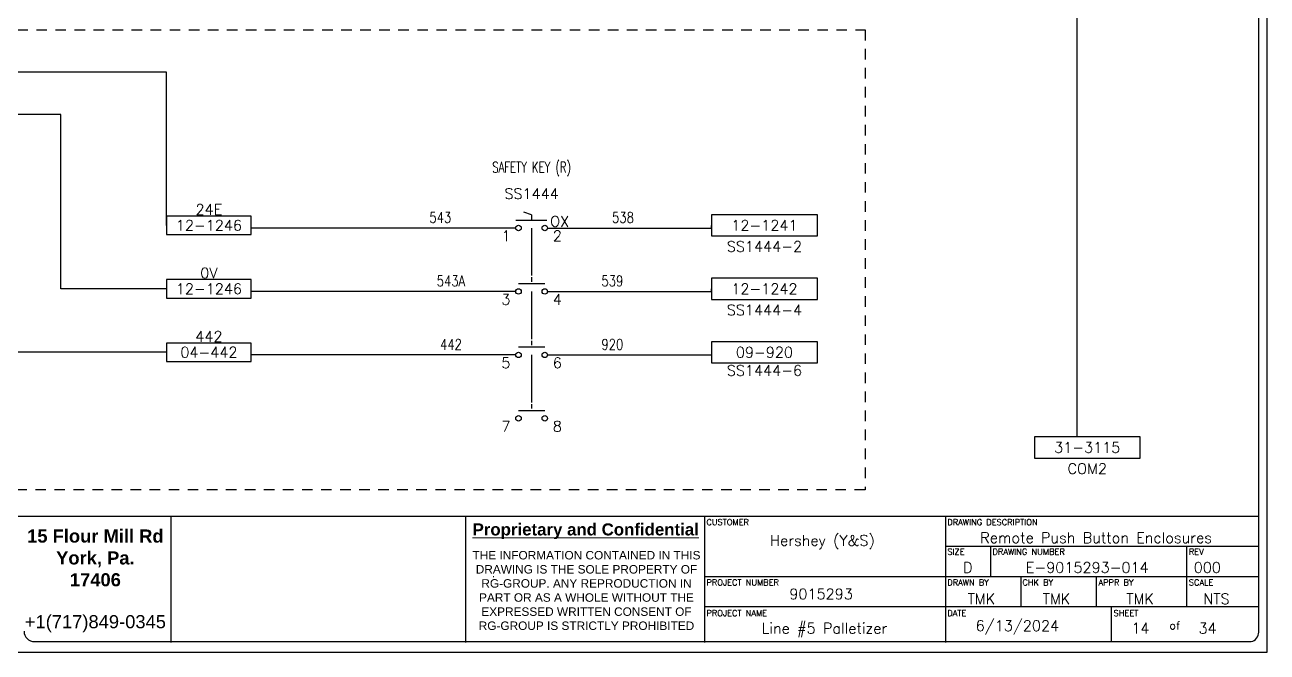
# Model space of a CAD drawing. Header units: inches. Extents: x 0 to 34.2, y 0 to 22.
# Drawn here: x 19.58 to 34.25, y -0.04 to 7.37 of the extents above; entities that cross this region are included whole.
import ezdxf
from ezdxf.enums import TextEntityAlignment as Align

# ---------------------------------------------------------------- set-up
doc = ezdxf.new("R2010")
doc.units = ezdxf.units.IN
doc.header["$MEASUREMENT"] = 0
doc.linetypes.add('HIDDEN2', pattern=[0.1875, 0.125, -0.0625])
for name, color, linetype in [('BLU_18AWG', 5, 'Continuous'), ('BLU_WHT_12AWG', 4, 'Continuous'), ('BLU_WHT_18AWG', 4, 'Continuous'), ('DESC', 150, 'Continuous'), ('LINK', 9, 'Continuous'), ('LOCBOX', 3, 'HIDDEN2'), ('MISC', 7, 'Continuous'), ('SYMS', 7, 'Continuous'), ('TAGS', 1, 'Continuous'), ('TB_LABELS', 1, 'Continuous'), ('TERMS', 3, 'Continuous'), ('WIRENO', 3, 'Continuous'), ('WIRES', 7, 'Continuous'), ('XREF', 7, 'Continuous')]:
    doc.layers.add(name, color=color, linetype=linetype)
doc.styles.add('Annotative', font='arial.ttf')
doc.styles.add('Fields', font='simplex.shx', dxfattribs={"height": 0.185})
doc.styles.get("Standard").update_dxf_attribs({"font": 'arial.ttf'})
doc.styles.add('WD', font='romans.shx', dxfattribs={"height": 0.185})

# ---------------------------------------------------------------- blocks, each defined once
blk = doc.blocks.new('RG_Master_Ver_4_2_2')
at = {"color": 3}
for p, q in [((34.15, 0.194), (34.15, 21.734)), ((10.12, 1.563), (34.15, 1.563)), ((21.3, 1.563), (21.3, 0.072)), ((24.781, 1.562), (24.781, 0.072)), ((27.605, 1.563), (27.605, 0.072)), ((30.451, 1.563), (30.451, 0.072)), ((30.451, 1.207), (34.15, 1.207)), ((30.984, 1.207), (30.984, 0.852)), ((33.297, 1.207), (33.297, 0.852)), ((25.107, 0.852), (25.117, 0.852)), ((27.605, 0.852), (34.15, 0.852)), ((27.959, 0.852), (27.961, 0.852)), ((31.34, 0.852), (31.34, 0.496)), ((32.229, 0.852), (32.229, 0.496)), ((33.297, 0.852), (33.297, 0.496)), ((27.605, 0.496), (34.15, 0.496)), ((32.407, 0.496), (32.407, 0.085)), ((19.689, 0.081), (34.062, 0.081))]:
    blk.add_line(p, q, dxfattribs=at)
blk.add_lwpolyline([(0, -0.044), (34.25, -0.044), (34.25, 21.956), (0, 21.956)], close=True, dxfattribs=at)
for centre, radius, start, end in [((19.689, 0.203), 0.122, 180, 270), ((34.035, 0.192), 0.115, 283.6956, 0.7965)]:
    blk.add_arc(centre, radius, start, end, dxfattribs=at)
at = {"color": 3, "linetype": 'Continuous', "lineweight": 20, "insert": (26.201, 1.478), "char_height": 0.14228, "width": 2.80179, "attachment_point": 2, "style": 'Annotative'}
blk.add_mtext('{\\fArial|b1|i0|c0|p34;\\LProprietary and Confidential}', dxfattribs=at)
at = {"color": 3, "insert": (20.409, 1.406), "char_height": 0.14228, "attachment_point": 2}
blk.add_mtext_dynamic_manual_height_columns('{\\fArial|b1|i0|c0|p34;\\H1.08937x;15 Flour Mill Rd\\PYork, Pa. \\P17406}\\P\\P{\\H1.08937x;+1(717)849-0345}', width=1.73509, gutter_width=0.69, heights=[0], dxfattribs=at)
at = {"color": 3, "insert": (26.21, 1.152), "char_height": 0.1, "width": 2.78538, "attachment_point": 2, "style": 'Annotative'}
blk.add_mtext('THE INFORMATION CONTAINED IN THIS DRAWING IS THE SOLE PROPERTY OF RG-GROUP. ANY REPRODUCTION IN PART OR AS A WHOLE WITHOUT THE EXPRESSED WRITTEN CONSENT OF RG-GROUP IS STRICTLY PROHIBITED', dxfattribs=at)
at = {"insert": (30.807, 0.331), "char_height": 0.125, "attachment_point": 1, "style": 'Fields'}
blk.add_mtext('6/13/2024', dxfattribs=at)
at = {"style": 'Fields'}
for tag, p in [('DESCRIPTION_3', (13.116, 1.307)), ('DRN_3', (15.472, 1.307)), ('CHK_3', (16.529, 1.307)), ('APP_3', (17.552, 1.307)), ('DATE_3', (18.829, 1.307)), ('CUSTOMER', (28.997, 1.214)), ('DRAWING_DESC', (32.229, 1.246)), ('DESCRIPTION_2', (13.116, 0.951)), ('DRN_2', (15.472, 0.951)), ('CHK_2', (16.529, 0.951)), ('APP_2', (17.552, 0.951)), ('DATE_2', (18.829, 0.951)), ('DRAWING_#', (32.125, 0.894)), ('SIZE', (30.715, 0.894)), ('REV', (33.543, 0.894)), ('DESCRIPTION_1', (13.116, 0.596)), ('DRN_1', (15.472, 0.596)), ('CHK_1', (16.529, 0.596)), ('APP_1', (17.552, 0.596)), ('DATE_1', (18.829, 0.596)), ('PROJECT_#', (28.981, 0.581)), ('DRN_BY', (30.875, 0.524)), ('CHK_BY', (31.762, 0.524)), ('APP_BY', (32.75, 0.524)), ('SCALE', (33.652, 0.524)), ('PROJECT_NAME', (29.021, 0.176)), ('SHEETNUM', (32.753, 0.176)), ('TTL_SHTS', (33.547, 0.176))]:
    blk.add_attdef(tag, text='', height=0.125, dxfattribs=at).set_placement(p, align=Align.CENTER)
at = {"style": 'Fields', "flags": 9}
blk.add_attdef('WD_TB', (9.953, 0.194), '', height=0.0638, dxfattribs=at)
at = {"layer": 'TB_LABELS', "style": 'WD'}
for s, height, p in [('CUSTOMER', 0.0711, (27.627, 1.528)), ('DRAWING DESCRIPTION', 0.07114, (30.472, 1.528)), ('SIZE', 0.0711, (30.472, 1.179)), ('DRAWING NUMBER', 0.07114, (31.006, 1.179)), ('REV', 0.0711, (33.325, 1.179)), ('PROJECT NUMBER', 0.07114, (27.627, 0.816)), ('DRAWN BY', 0.0711, (30.472, 0.816)), ('CHK BY', 0.0711, (31.359, 0.816)), ('APPR BY', 0.0711, (32.258, 0.816)), ('SCALE', 0.0711, (33.325, 0.816)), ('PROJECT NAME', 0.07114, (27.627, 0.453)), ('DATE', 0.0711, (30.472, 0.453)), ('SHEET', 0.0711, (32.436, 0.453)), ('of', 0.0925, (33.098, 0.318))]:
    blk.add_text(s, height=height, dxfattribs=at).set_placement(p, align=Align.TOP_LEFT)
blk = doc.blocks.new('HSS112')
for p, q in [((0, 0.156), (-0.094, 0.188)), ((0, 0.156), (0, 0.094)), ((-0.185, 0.094), (0.18, 0.094))]:
    blk.add_line(p, q)
for centre in [(-0.155, 0), (0.155, 0)]:
    blk.add_circle(centre, 0.0322)
at = {"style": 'WD', "width": 0.7}
for tag, p in [('INST', (0, 0.982)), ('LOC', (0, 0.812)), ('DESC1', (0, 0.656)), ('DESC2', (0, 0.5)), ('XREF', (0, -0.219))]:
    blk.add_attdef(tag, text='', height=0.125, dxfattribs=at).set_placement(p, align=Align.CENTER)
at = {"style": 'WD'}
blk.add_attdef('TAG1', text='', height=0.125, dxfattribs=at).set_placement((0, 0.344), align=Align.CENTER)
at = {"style": 'WD', "width": 0.7}
blk.add_attdef('POS1', text='', height=0.125, dxfattribs=at).set_placement((-0.125, 0.188), align=Align.RIGHT)
blk.add_attdef('POS2', (0.125, 0.188), '', height=0.125, dxfattribs=at)
at = {"style": 'WD'}
for tag, p, height in [('X2LINK', (0, 0.219), 0.01), ('X8LINK', (0, 0), 0.01), ('STATE', (0.219, 0.016), 0.125)]:
    blk.add_attdef(tag, p, '', height=height, dxfattribs=at)
for tag, p, height, flags in [('FAMILY', (0.205, 0.152), 0.01, 9), ('X4TERM01', (-0.188, 0), 0.0125, 1), ('X1TERM02', (0.188, 0), 0.0125, 1), ('CONTACT', (0.205, 0.136), 0.01, 1)]:
    blk.add_attdef(tag, p, '', height=height, dxfattribs=dict(at, flags=flags))
at = {"linetype": 'Continuous', "style": 'WD', "flags": 9}
for tag, p in [('ASSYCODE', (0.25, 0.094)), ('MFG', (0.23, 0.108)), ('CAT', (0.232, 0.121))]:
    blk.add_attdef(tag, text='', height=0.01, dxfattribs=at).set_placement(p, align=Align.CENTER)
at = {"linetype": 'Continuous', "style": 'WD', "flags": 8}
blk.add_attdef('TERM01', text='', height=0.125, dxfattribs=at).set_placement((-0.25, -0.031), align=Align.TOP_RIGHT)
blk.add_attdef('TERM02', text='', height=0.125, dxfattribs=at).set_placement((0.25, -0.031), align=Align.TOP_LEFT)
blk = doc.blocks.new('HSS21')
for p, q in [((0, 0.168), (0, 0.115)), ((-0.156, 0.094), (0.156, 0.094))]:
    blk.add_line(p, q)
for centre in [(-0.155, 0), (0.155, 0)]:
    blk.add_circle(centre, 0.0322)
at = {"style": 'WD', "width": 0.7}
for tag, p in [('INST', (0, 0.826)), ('LOC', (0, 0.656)), ('DESC1', (0, 0.5)), ('DESC2', (0, 0.344)), ('XREF', (0, -0.219))]:
    blk.add_attdef(tag, text='', height=0.125, dxfattribs=at).set_placement(p, align=Align.CENTER)
at = {"style": 'WD'}
blk.add_attdef('TAG2', text='', height=0.125, dxfattribs=at).set_placement((0, 0.188), align=Align.CENTER)
for tag, p in [('X2LINK', (0, 0.188)), ('X8LINK', (0, 0))]:
    blk.add_attdef(tag, p, '', height=0.01, dxfattribs=at)
for tag, p, height, flags in [('X4TERM01', (-0.188, 0), 0.0125, 1), ('FAMILY', (0.056, 0.127), 0.01, 9), ('CONTACT', (0.056, 0.111), 0.01, 9), ('X1TERM02', (0.188, 0), 0.0125, 1)]:
    blk.add_attdef(tag, p, '', height=height, dxfattribs=dict(at, flags=flags))
at = {"style": 'WD', "width": 0.8}
blk.add_attdef('STATE', (0.219, 0.016), '', height=0.125, dxfattribs=at)
at = {"linetype": 'Continuous', "style": 'WD', "flags": 8}
blk.add_attdef('TERM01', text='', height=0.125, dxfattribs=at).set_placement((-0.25, -0.031), align=Align.TOP_RIGHT)
blk.add_attdef('TERM02', text='', height=0.125, dxfattribs=at).set_placement((0.25, -0.031), align=Align.TOP_LEFT)
blk = doc.blocks.new('WD_WNH')
at = {"linetype": 'Continuous', "style": 'WD', "width": 0.8}
blk.add_attdef('WIRENO', text='', height=0.125, dxfattribs=at).set_placement((0, 0.062), align=Align.CENTER)
at = {"style": 'WD', "flags": 1}
for tag, p in [('W01USER', (0, 0.078)), ('W02USER', (0, 0.07)), ('W03USER', (0, 0.062)), ('W04USER', (0, 0.055)), ('W05USER', (0, 0.047)), ('W06USER', (0, 0.039)), ('W07USER', (0, 0.031)), ('W08USER', (0, 0.023)), ('W09USER', (0, 0.016)), ('W10USER', (0, 0.008))]:
    blk.add_attdef(tag, text='', height=0.005, dxfattribs=at).set_placement(p, align=Align.CENTER)
blk = doc.blocks.new('HA2S1_REF1')
for p, q in [((0, 0.25), (0, 0)), ((1.25, 0.25), (0, 0.25)), ((1.25, 0), (1.25, 0.25)), ((0, 0), (1.25, 0))]:
    blk.add_line(p, q)
at = {"style": 'WD', "flags": 1}
blk.add_attdef('SIGCODE', (0.312, 0.282), '', height=0.125, dxfattribs=at)
at = {"style": 'WD'}
for tag, p in [('XREF', (0.625, 0.062)), ('DESC1', (0.625, -0.153))]:
    blk.add_attdef(tag, text='', height=0.125, dxfattribs=at).set_placement(p, align=Align.CENTER)
blk = doc.blocks.new('HA2D1_REF1')
for p, q in [((-0.0625, 0.109375), (-0.0625, -0.109375)), ((0.9375, 0.109375), (-0.0625, 0.109375)), ((0.9375, -0.109375), (0.9375, 0.109375)), ((-0.0625, -0.109375), (0.9375, -0.109375))]:
    blk.add_line(p, q)
at = {"style": 'WD', "flags": 1}
blk.add_attdef('SIGCODE', (0, 0.3125), '', height=0.125, dxfattribs=at)
at = {"style": 'WD'}
for tag, p in [('DESC1', (0.4375, 0.125)), ('XREF', (0.4375, -0.0625))]:
    blk.add_attdef(tag, text='', height=0.125, dxfattribs=at).set_placement(p, align=Align.CENTER)
blk = doc.blocks.new('HA2S1_REF_1')
for p, q in [((0, 0.25), (0, 0)), ((1.25, 0.25), (0, 0.25)), ((1.25, 0), (1.25, 0.25)), ((0, 0), (1.25, 0))]:
    blk.add_line(p, q)
at = {"style": 'WD', "flags": 1}
blk.add_attdef('SIGCODE', text='', height=0.125, dxfattribs=at).set_placement((0.625, 0.3125), align=Align.CENTER)
at = {"style": 'WD'}
for tag, p in [('XREF', (0.625, 0.0625)), ('DESC1', (0.625, -0.1875))]:
    blk.add_attdef(tag, text='', height=0.125, dxfattribs=at).set_placement(p, align=Align.CENTER)

msp = doc.modelspace()

# ---------------------------------------------------------------- linework, layer by layer
at = {"layer": 'BLU_18AWG'}
for p, q in [((21.25, 6.812), (4.688, 6.812)), ((21.25, 5), (21.25, 6.812)), ((25.375, 4.969), (22.25, 4.969)), ((25.75, 4.969), (27.688, 4.969)), ((21.25, 3.5), (13.75, 3.5)), ((25.375, 3.469), (22.25, 3.469)), ((25.75, 3.469), (27.688, 3.469))]:
    msp.add_line(p, q, dxfattribs=at)
at = {"layer": 'BLU_WHT_12AWG'}
msp.add_line((32, 21.125), (32, 2.5), dxfattribs=at)
at = {"layer": 'BLU_WHT_18AWG'}
for p, q in [((20, 6.312), (5.438, 6.312)), ((20, 4.25), (20, 6.312)), ((21.25, 4.25), (20, 4.25)), ((25.375, 4.219), (22.25, 4.219)), ((25.75, 4.219), (27.688, 4.219))]:
    msp.add_line(p, q, dxfattribs=at)
at = {"layer": 'LINK'}
for points in [[(25.562, 4.969), (25.562, 4.406)], [(25.562, 4.219), (25.562, 3.656)], [(25.562, 3.469), (25.562, 2.906)]]:
    msp.add_lwpolyline(points, dxfattribs=at)
at = {"layer": 'LOCBOX'}
msp.add_lwpolyline([(3.062, 7.312), (29.5, 7.312), (29.5, 1.875), (3.062, 1.875)], close=True, dxfattribs=at)
at = {"layer": 'WIRES'}
for p, q in [((22.25, 4.969), (22.25, 5)), ((27.688, 4.969), (27.688, 5)), ((22.25, 4.219), (22.25, 4.25)), ((27.688, 4.219), (27.688, 4.25)), ((22.25, 3.469), (22.25, 3.5)), ((27.688, 3.469), (27.688, 3.438))]:
    msp.add_line(p, q, dxfattribs=at)

# ---------------------------------------------------------------- block references
ref = msp.add_blockref('RG_Master_Ver_4_2_2', (0, 0))
ref.add_attrib('CUSTOMER', 'Hershey (Y&S)', dxfattribs={"height": 0.125, "style": 'Fields'}).set_placement((28.997, 1.214), align=Align.CENTER)
ref.add_attrib('DRAWING_DESC', 'Remote Push Button Enclosures', dxfattribs={"height": 0.125, "style": 'Fields'}).set_placement((32.229, 1.246), align=Align.CENTER)
ref.add_attrib('PROJECT_#', '9015293', dxfattribs={"height": 0.125, "style": 'Fields'}).set_placement((28.981, 0.581), align=Align.CENTER)
ref.add_attrib('PROJECT_NAME', 'Line #5 Palletizer', dxfattribs={"height": 0.125, "style": 'Fields'}).set_placement((29.021, 0.176), align=Align.CENTER)
ref.add_attrib('SIZE', 'D', dxfattribs={"height": 0.125, "style": 'Fields'}).set_placement((30.715, 0.894), align=Align.CENTER)
ref.add_attrib('APP_BY', 'TMK', dxfattribs={"height": 0.125, "style": 'Fields'}).set_placement((32.75, 0.524), align=Align.CENTER)
ref.add_attrib('DRAWING_#', 'E-9015293-014', dxfattribs={"height": 0.125, "style": 'Fields'}).set_placement((32.125, 0.894), align=Align.CENTER)
ref.add_attrib('REV', '000', dxfattribs={"height": 0.125, "style": 'Fields'}).set_placement((33.543, 0.894), align=Align.CENTER)
ref.add_attrib('SCALE', 'NTS', dxfattribs={"height": 0.125, "style": 'Fields'}).set_placement((33.652, 0.524), align=Align.CENTER)
ref.add_attrib('DRN_BY', 'TMK', dxfattribs={"height": 0.125, "style": 'Fields'}).set_placement((30.875, 0.524), align=Align.CENTER)
ref.add_attrib('CHK_BY', 'TMK', dxfattribs={"height": 0.125, "style": 'Fields'}).set_placement((31.762, 0.524), align=Align.CENTER)
ref.add_attrib('SHEETNUM', '14', dxfattribs={"height": 0.125, "style": 'Fields'}).set_placement((32.753, 0.176), align=Align.CENTER)
ref.add_attrib('TTL_SHTS', '34', dxfattribs={"height": 0.125, "style": 'Fields'}).set_placement((33.547, 0.176), align=Align.CENTER)
at = {"layer": 'SYMS'}
ref = msp.add_blockref('HSS112', (25.562, 4.969), dxfattribs=at)
ref.add_attrib('TERM01', '1', dxfattribs={"layer": 'TERMS', "linetype": 'Continuous', "height": 0.125, "style": 'WD', "flags": 8}).set_placement((25.312, 4.938), align=Align.TOP_RIGHT)
ref.add_attrib('TERM02', '2', dxfattribs={"layer": 'TERMS', "linetype": 'Continuous', "height": 0.125, "style": 'WD', "flags": 8}).set_placement((25.812, 4.938), align=Align.TOP_LEFT)
ref.add_attrib('STATE', 'OX', (25.781, 4.985), dxfattribs={"layer": 'MISC', "height": 0.125, "style": 'WD'})
ref.add_attrib('DESC1', 'SAFETY KEY (R)', dxfattribs={"layer": 'DESC', "height": 0.125, "style": 'WD', "width": 0.7}).set_placement((25.562, 5.625), align=Align.CENTER)
ref.add_attrib('TAG1', 'SS1444', dxfattribs={"layer": 'TAGS', "height": 0.125, "style": 'WD'}).set_placement((25.562, 5.313), align=Align.CENTER)
ref = msp.add_blockref('HA2D1_REF1', (21.312, 5), dxfattribs=at)
ref.add_attrib('XREF', '12-1246', dxfattribs={"layer": 'XREF', "height": 0.125, "style": 'WD'}).set_placement((21.75, 4.938), align=Align.CENTER)
ref.add_attrib('DESC1', '24E', dxfattribs={"layer": 'DESC', "height": 0.125, "style": 'WD'}).set_placement((21.75, 5.125), align=Align.CENTER)
ref = msp.add_blockref('HA2S1_REF1', (27.688, 4.875), dxfattribs=at)
ref.add_attrib('XREF', '12-1241', dxfattribs={"layer": 'XREF', "height": 0.125, "style": 'WD'}).set_placement((28.312, 4.938), align=Align.CENTER)
ref.add_attrib('DESC1', 'SS1444-2', dxfattribs={"layer": 'DESC', "height": 0.125, "style": 'WD'}).set_placement((28.312, 4.688), align=Align.CENTER)
ref = msp.add_blockref('HA2D1_REF1', (21.312, 4.25), dxfattribs=at)
ref.add_attrib('XREF', '12-1246', dxfattribs={"layer": 'XREF', "height": 0.125, "style": 'WD'}).set_placement((21.75, 4.188), align=Align.CENTER)
ref.add_attrib('DESC1', '0V', dxfattribs={"layer": 'DESC', "height": 0.125, "style": 'WD'}).set_placement((21.75, 4.375), align=Align.CENTER)
ref = msp.add_blockref('HSS21', (25.562, 4.219), dxfattribs=at)
ref.add_attrib('TERM01', '3', dxfattribs={"layer": 'TERMS', "linetype": 'Continuous', "height": 0.125, "style": 'WD', "flags": 8}).set_placement((25.312, 4.188), align=Align.TOP_RIGHT)
ref.add_attrib('TERM02', '4', dxfattribs={"layer": 'TERMS', "linetype": 'Continuous', "height": 0.125, "style": 'WD', "flags": 8}).set_placement((25.812, 4.188), align=Align.TOP_LEFT)
ref = msp.add_blockref('HA2S1_REF1', (27.688, 4.125), dxfattribs=at)
ref.add_attrib('XREF', '12-1242', dxfattribs={"layer": 'XREF', "height": 0.125, "style": 'WD'}).set_placement((28.312, 4.188), align=Align.CENTER)
ref.add_attrib('DESC1', 'SS1444-4', dxfattribs={"layer": 'DESC', "height": 0.125, "style": 'WD'}).set_placement((28.312, 3.938), align=Align.CENTER)
ref = msp.add_blockref('HA2D1_REF1', (21.312, 3.5), dxfattribs=at)
ref.add_attrib('XREF', '04-442', dxfattribs={"layer": 'XREF', "height": 0.125, "style": 'WD'}).set_placement((21.75, 3.438), align=Align.CENTER)
ref.add_attrib('DESC1', '442', dxfattribs={"layer": 'DESC', "height": 0.125, "style": 'WD'}).set_placement((21.75, 3.625), align=Align.CENTER)
ref = msp.add_blockref('HSS21', (25.562, 3.469), dxfattribs=at)
ref.add_attrib('TERM01', '5', dxfattribs={"layer": 'TERMS', "linetype": 'Continuous', "height": 0.125, "style": 'WD', "flags": 8}).set_placement((25.312, 3.438), align=Align.TOP_RIGHT)
ref.add_attrib('TERM02', '6', dxfattribs={"layer": 'TERMS', "linetype": 'Continuous', "height": 0.125, "style": 'WD', "flags": 8}).set_placement((25.812, 3.438), align=Align.TOP_LEFT)
ref = msp.add_blockref('HA2S1_REF1', (27.688, 3.375), dxfattribs=at)
ref.add_attrib('XREF', '09-920', dxfattribs={"layer": 'XREF', "height": 0.125, "style": 'WD'}).set_placement((28.312, 3.438), align=Align.CENTER)
ref.add_attrib('DESC1', 'SS1444-6', dxfattribs={"layer": 'DESC', "height": 0.125, "style": 'WD'}).set_placement((28.312, 3.222), align=Align.CENTER)
ref = msp.add_blockref('HSS21', (25.562, 2.719), dxfattribs=at)
ref.add_attrib('TERM01', '7', dxfattribs={"layer": 'TERMS', "linetype": 'Continuous', "height": 0.125, "style": 'WD', "flags": 8}).set_placement((25.312, 2.688), align=Align.TOP_RIGHT)
ref.add_attrib('TERM02', '8', dxfattribs={"layer": 'TERMS', "linetype": 'Continuous', "height": 0.125, "style": 'WD', "flags": 8}).set_placement((25.812, 2.688), align=Align.TOP_LEFT)
ref = msp.add_blockref('HA2S1_REF_1', (31.5, 2.25), dxfattribs=at)
ref.add_attrib('XREF', '31-3115', dxfattribs={"layer": 'XREF', "height": 0.125, "style": 'WD'}).set_placement((32.125, 2.312), align=Align.CENTER)
ref.add_attrib('DESC1', 'COM2', dxfattribs={"layer": 'DESC', "height": 0.125, "style": 'WD'}).set_placement((32.125, 2.062), align=Align.CENTER)
at = {"layer": 'WIRENO'}
ref = msp.add_blockref('WD_WNH', (24.484, 4.969), dxfattribs=at)
ref.add_attrib('WIRENO', '543', dxfattribs={"linetype": 'Continuous', "height": 0.125, "style": 'WD', "width": 0.8}).set_placement((24.484, 5.031), align=Align.CENTER)
ref = msp.add_blockref('WD_WNH', (26.641, 4.969), dxfattribs=at)
ref.add_attrib('WIRENO', '538', dxfattribs={"linetype": 'Continuous', "height": 0.125, "style": 'WD', "width": 0.8}).set_placement((26.641, 5.031), align=Align.CENTER)
ref = msp.add_blockref('WD_WNH', (24.609, 4.219), dxfattribs=at)
ref.add_attrib('WIRENO', '543A', dxfattribs={"linetype": 'Continuous', "height": 0.125, "style": 'WD', "width": 0.8}).set_placement((24.609, 4.281), align=Align.CENTER)
ref = msp.add_blockref('WD_WNH', (26.516, 4.219), dxfattribs=at)
ref.add_attrib('WIRENO', '539', dxfattribs={"linetype": 'Continuous', "height": 0.125, "style": 'WD', "width": 0.8}).set_placement((26.516, 4.281), align=Align.CENTER)
ref = msp.add_blockref('WD_WNH', (24.609, 3.469), dxfattribs=at)
ref.add_attrib('WIRENO', '442', dxfattribs={"linetype": 'Continuous', "height": 0.125, "style": 'WD', "width": 0.8}).set_placement((24.609, 3.531), align=Align.CENTER)
ref = msp.add_blockref('WD_WNH', (26.516, 3.469), dxfattribs=at)
ref.add_attrib('WIRENO', '920', dxfattribs={"linetype": 'Continuous', "height": 0.125, "style": 'WD', "width": 0.8}).set_placement((26.516, 3.531), align=Align.CENTER)

doc.saveas('drawing.dxf')
